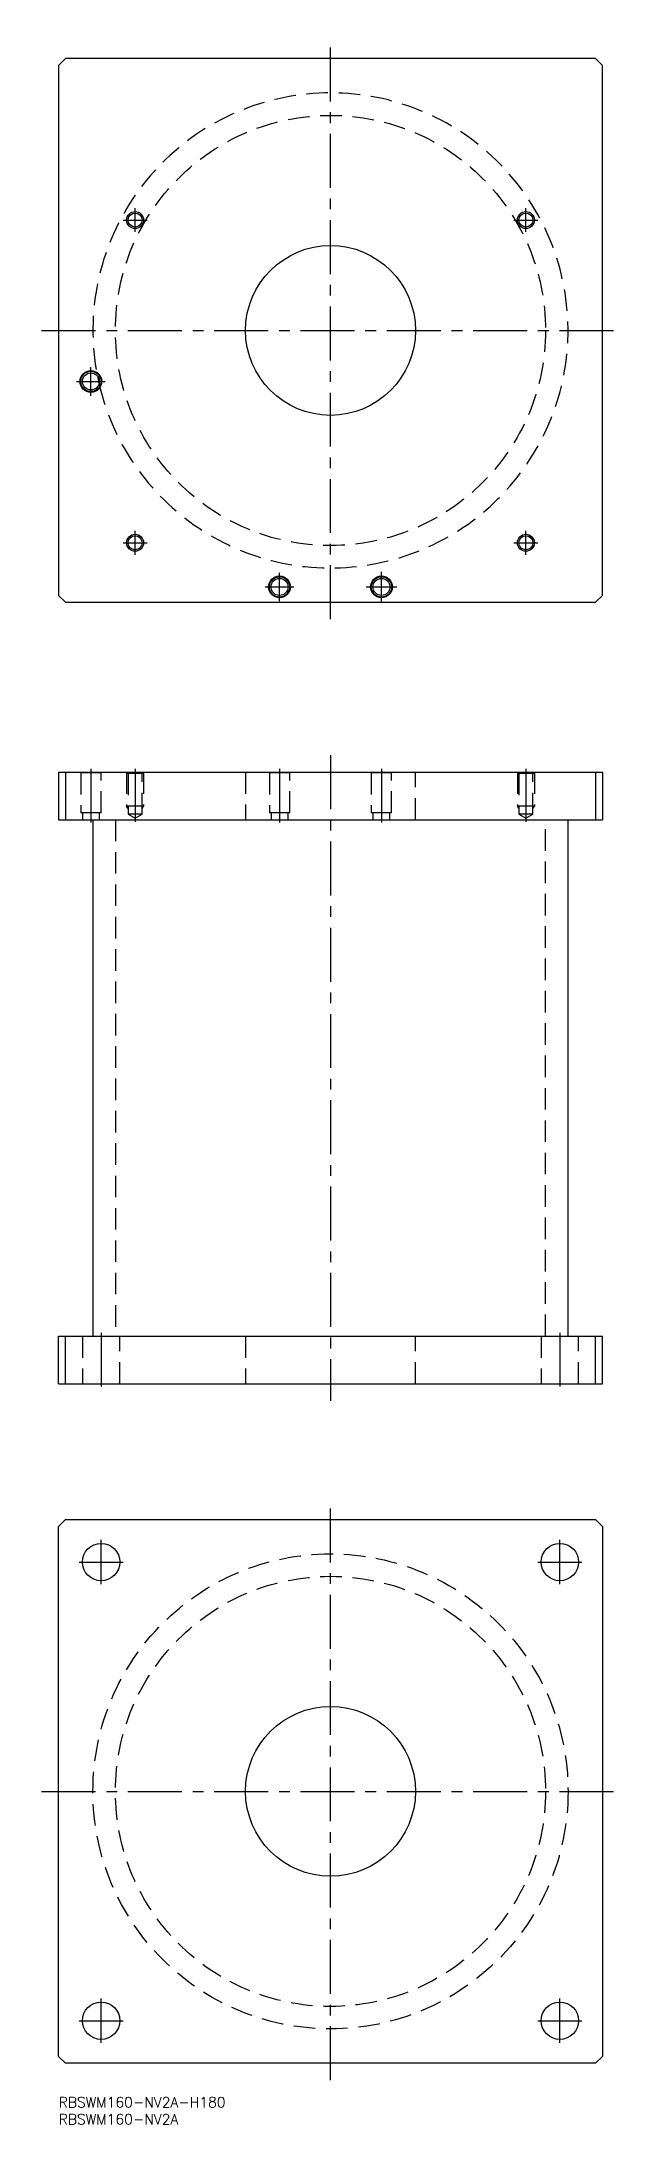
# Model space of a CAD drawing. Extents: x -5 to 165, y -8 to 605.
import ezdxf

# ---------------------------------------------------------------- set-up
doc = ezdxf.new("R2010")
doc.units = 0
doc.header["$LTSCALE"] = 0.5
doc.linetypes.add('CENTER', pattern=[50.8, 31.75, -6.35, 6.35, -6.35])
doc.linetypes.add('DASHED', pattern=[19.05, 12.7, -6.35])
for name, color, linetype in [('MSM_CENTER', 1, 'CENTER'), ('MSM_CONTINUOUS', 7, 'CONTINUOUS'), ('MSM_DASHED', 4, 'DASHED'), ('MSM_NARROW', 5, 'CONTINUOUS'), ('MSM_PART_NUMBER', 7, 'CONTINUOUS')]:
    doc.layers.add(name, color=color, linetype=linetype)
doc.styles.get("Standard").update_dxf_attribs({"font": 'txt.shx', "height": 3, "bigfont": 'bigfont.shx'})

msp = doc.modelspace()

# ---------------------------------------------------------------- linework, layer by layer
at = {"layer": 'MSM_CENTER'}
for p, q in [((80, 435), (80, 605)), ((19, 552.5), (26, 552.5)), ((22.5, 549), (22.5, 556)), ((134, 552.5), (141, 552.5)), ((137.5, 549), (137.5, 556)), ((-5, 520), (165, 520)), ((9.5, 500.8), (9.5, 509.2)), ((5.3, 505), (13.7, 505)), ((22.5, 454), (22.5, 461)), ((137.5, 454), (137.5, 461)), ((19, 457.5), (26, 457.5)), ((134, 457.5), (141, 457.5)), ((65, 440.3), (65, 448.7)), ((95, 440), (95, 449)), ((60.8, 444.5), (69.2, 444.5)), ((90.5, 444.5), (99.5, 444.5)), ((80, 395), (80, 205)), ((9.5, 391), (9.5, 375)), ((22.5, 391), (22.5, 375.407)), ((65, 391), (65, 375)), ((95, 391), (95, 375)), ((137.5, 391), (137.5, 375.407)), ((12.5, 225), (12.5, 209)), ((147.5, 225), (147.5, 209)), ((80, 5), (80, 175)), ((12.5, 151), (12.5, 164)), ((147.5, 151), (147.5, 164)), ((6, 157.5), (19, 157.5)), ((141, 157.5), (154, 157.5)), ((-5, 90), (165, 90)), ((12.5, 16), (12.5, 29)), ((147.5, 16), (147.5, 29)), ((6, 22.5), (19, 22.5)), ((141, 22.5), (154, 22.5))]:
    msp.add_line(p, q, dxfattribs=at)
at = {"layer": 'MSM_CONTINUOUS'}
for p, q in [((2, 600), (0, 598)), ((0, 598), (0, 442)), ((158, 600), (2, 600)), ((160, 598), (158, 600)), ((160, 442), (160, 598)), ((0, 442), (2, 440)), ((158, 440), (160, 442)), ((2, 440), (158, 440)), ((0, 390), (160, 390)), ((0, 390), (0, 376)), ((2, 390), (2, 376)), ((158, 390), (158, 376)), ((160, 390), (160, 376)), ((0, 376), (160, 376)), ((10.1, 376), (10.1, 224)), ((149.9, 224), (149.9, 376)), ((0, 210), (0, 224)), ((0, 224), (160, 224)), ((2, 210), (2, 224)), ((158, 210), (158, 224)), ((160, 210), (160, 224)), ((0, 210), (160, 210)), ((0, 168), (2, 170)), ((0, 12), (0, 168)), ((2, 170), (158, 170)), ((158, 170), (160, 168)), ((160, 168), (160, 12)), ((2, 10), (0, 12)), ((158, 10), (2, 10)), ((160, 12), (158, 10))]:
    msp.add_line(p, q, dxfattribs=at)
for centre, radius in [((22.5, 552.5), 2.067), ((137.5, 552.5), 2.067), ((80, 520), 25), ((9.5, 505), 3.2), ((9.5, 505), 3), ((9.5, 505), 2.5), ((22.5, 457.5), 2.067), ((137.5, 457.5), 2.067), ((65, 444.5), 3.2), ((65, 444.5), 3), ((95, 444.5), 3.2), ((95, 444.5), 3), ((65, 444.5), 2.5), ((95, 444.5), 2.5), ((12.5, 157.5), 5.5), ((147.5, 157.5), 5.5), ((80, 90), 25), ((12.5, 22.5), 5.5), ((147.5, 22.5), 5.5)]:
    msp.add_circle(centre, radius, dxfattribs=at)
msp.add_arc((80, 520), 69.9, 191.020888, 193.002068, dxfattribs=at)
at = {"layer": 'MSM_DASHED'}
for p, q in [((6.3, 390), (6.5, 389.8)), ((6.5, 389.8), (6.5, 378)), ((12.5, 389.8), (6.5, 389.8)), ((12.5, 389.8), (12.7, 390)), ((12.5, 378), (12.5, 389.8)), ((20, 390), (20.433, 389.567)), ((20, 390), (20, 380)), ((20.433, 389.567), (20.433, 377.6)), ((24.567, 389.567), (20.433, 389.567)), ((24.567, 389.567), (25, 390)), ((24.567, 377.6), (24.567, 389.567)), ((25, 390), (25, 380)), ((55, 390), (55, 376)), ((61.8, 390), (62, 389.8)), ((62, 389.8), (62, 378)), ((68, 389.8), (62, 389.8)), ((68, 389.8), (68.2, 390)), ((68, 378), (68, 389.8)), ((91.8, 390), (92, 389.8)), ((92, 389.8), (92, 378)), ((98, 389.8), (92, 389.8)), ((98, 389.8), (98.2, 390)), ((98, 378), (98, 389.8)), ((105, 376), (105, 390)), ((135, 390), (135.433, 389.567)), ((135, 390), (135, 380)), ((135.433, 389.567), (135.433, 377.6)), ((139.567, 389.567), (135.433, 389.567)), ((139.567, 389.567), (140, 390)), ((139.567, 377.6), (139.567, 389.567)), ((140, 390), (140, 380)), ((12.5, 378), (6.5, 378)), ((7, 378), (7, 376)), ((12, 376), (12, 378)), ((16.7, 376), (16.7, 224)), ((25, 380), (20, 380)), ((20.433, 379.25), (20, 380)), ((20.433, 377.6), (22.5, 376.407)), ((24.567, 377.6), (20.433, 377.6)), ((22.5, 376.407), (24.567, 377.6)), ((24.567, 379.25), (25, 380)), ((68, 378), (62, 378)), ((62.5, 378), (62.5, 376)), ((67.5, 376), (67.5, 378)), ((98, 378), (92, 378)), ((92.5, 378), (92.5, 376)), ((97.5, 376), (97.5, 378)), ((140, 380), (135, 380)), ((135.433, 379.25), (135, 380)), ((135.433, 377.6), (137.5, 376.407)), ((139.567, 377.6), (135.433, 377.6)), ((137.5, 376.407), (139.567, 377.6)), ((139.567, 379.25), (140, 380)), ((143.3, 224), (143.3, 376)), ((7, 224), (7, 210)), ((18, 210), (18, 224)), ((55, 224), (55, 210)), ((105, 210), (105, 224)), ((142, 224), (142, 210)), ((153, 210), (153, 224))]:
    msp.add_line(p, q, dxfattribs=at)
for centre, radius in [((80, 520), 63.3), ((80, 90), 69.9), ((80, 90), 63.3)]:
    msp.add_circle(centre, radius, dxfattribs=at)
msp.add_arc((80, 520), 69.9, 193.002068, 191.020888, dxfattribs=at)
at = {"layer": 'MSM_NARROW'}
for centre in [(22.5, 552.5), (137.5, 552.5), (22.5, 457.5), (137.5, 457.5)]:
    msp.add_circle(centre, 2.5, dxfattribs=at)

# ---------------------------------------------------------------- texts
at = {"layer": 'MSM_PART_NUMBER'}
for s, p in [('RBSWM160-NV2A-H180', (0, -3)), ('RBSWM160-NV2A', (0, -8))]:
    msp.add_text(s, height=3, dxfattribs=at).set_placement(p)

doc.saveas('drawing.dxf')
